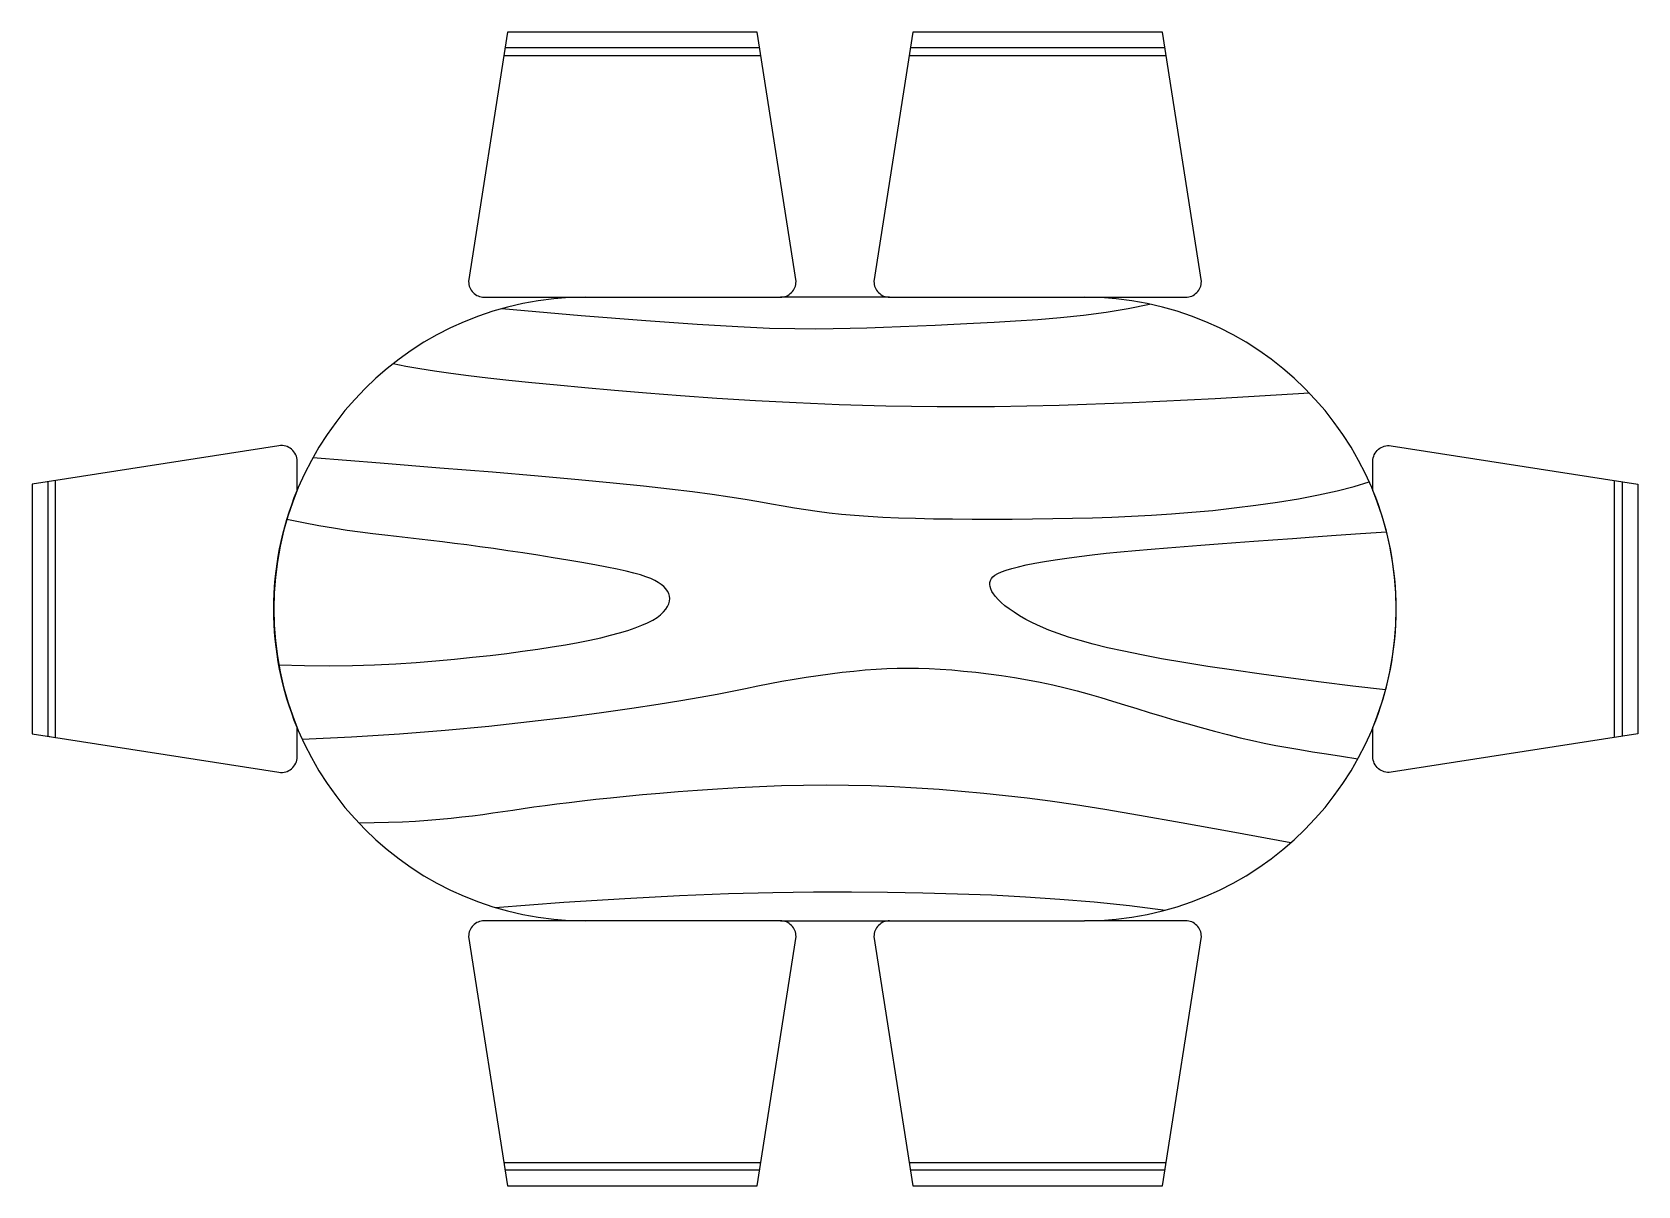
# Model space of a CAD drawing. Header units: millimetres. Extents: x -1379 to 1367, y -987 to 987.
import ezdxf

# ---------------------------------------------------------------- set-up
doc = ezdxf.new("R2010")
doc.units = ezdxf.units.MM
doc.layers.add('Furniture_家具', color=253, linetype='Continuous')

msp = doc.modelspace()

# ---------------------------------------------------------------- linework, layer by layer
at = {"layer": 'Furniture_家具', "linetype": 'Continuous'}
for p, q in [((-572.2, 946.7, 0), (-133, 946.7, 0)), ((-135.2, 960, 0), (-570.2, 960, 0)), ((121.1, 946.7, 0), (560.3, 946.7, 0)), ((558.2, 960, 0), (123.2, 960, 0)), ((-575.8, 513.8, 0), (-440, 502.1, 0)), ((-440, 502.1, 0), (-329.8, 493.4, 0)), ((302.9, 492.6, 0), (341.1, 495.2, 0)), ((341.1, 495.2, 0), (379.9, 498.5, 0)), ((379.9, 498.5, 0), (418.9, 502.7, 0)), ((418.9, 502.7, 0), (457.5, 507.7, 0)), ((457.5, 507.7, 0), (495.4, 514, 0)), ((495.4, 514, 0), (532.1, 521.5, 0)), ((-329.8, 493.4, 0), (-241.8, 487.1, 0)), ((-241.8, 487.1, 0), (-172.3, 483, 0)), ((-172.3, 483, 0), (-117.9, 480.6, 0)), ((-117.9, 480.6, 0), (-75, 479.6, 0)), ((-75, 479.6, 0), (-40, 479.4, 0)), ((-40, 479.4, 0), (-9.4, 479.8, 0)), ((-9.4, 479.8, 0), (19.8, 480.4, 0)), ((19.8, 480.4, 0), (48.4, 481.1, 0)), ((48.4, 481.1, 0), (76.9, 482, 0)), ((76.9, 482, 0), (105.7, 483, 0)), ((105.7, 483, 0), (135.1, 484.2, 0)), ((135.1, 484.2, 0), (165.4, 485.5, 0)), ((165.4, 485.5, 0), (197.1, 487, 0)), ((197.1, 487, 0), (230.6, 488.6, 0)), ((230.6, 488.6, 0), (265.9, 490.4, 0)), ((265.9, 490.4, 0), (302.9, 492.6, 0)), ((-740, 414.9, 0), (-762, 419.5, 0)), ((-716.4, 410.6, 0), (-740, 414.9, 0)), ((-690.9, 406.5, 0), (-716.4, 410.6, 0)), ((-663.2, 402.6, 0), (-690.9, 406.5, 0)), ((-633.1, 398.8, 0), (-663.2, 402.6, 0)), ((-600.1, 394.9, 0), (-633.1, 398.8, 0)), ((-564, 391, 0), (-600.1, 394.9, 0)), ((-524.4, 386.9, 0), (-564, 391, 0)), ((-481.1, 382.6, 0), (-524.4, 386.9, 0)), ((-434, 378.1, 0), (-481.1, 382.6, 0)), ((-383.1, 373.5, 0), (-434, 378.1, 0)), ((-328.5, 368.9, 0), (-383.1, 373.5, 0)), ((-270.1, 364.4, 0), (-328.5, 368.9, 0)), ((-208, 360.1, 0), (-270.1, 364.4, 0)), ((-142.1, 356.1, 0), (-208, 360.1, 0)), ((644.4, 359.3, 0), (502.3, 352.5, 0)), ((805.5, 368.9, 0), (644.4, 359.3, 0)), ((-72.5, 352.4, 0), (-142.1, 356.1, 0)), ((1.2, 349.3, 0), (-72.5, 352.4, 0)), ((80.8, 346.9, 0), (1.2, 349.3, 0)), ((168.5, 345.8, 0), (80.8, 346.9, 0)), ((266.6, 346, 0), (168.5, 345.8, 0)), ((377.1, 348.2, 0), (266.6, 346, 0)), ((502.3, 352.5, 0), (377.1, 348.2, 0)), ((-899.1, 259, 0), (-783.8, 249.9, 0)), ((-783.8, 249.9, 0), (-681.8, 241.7, 0)), ((-681.8, 241.7, 0), (-592.1, 234.4, 0)), ((-592.1, 234.4, 0), (-513.5, 227.7, 0)), ((-513.5, 227.7, 0), (-445, 221.6, 0)), ((-445, 221.6, 0), (-385.5, 215.9, 0)), ((-1352.7, 217.6, 0), (-1352.7, -217.4, 0)), ((-1339.4, -219.5, 0), (-1339.4, 219.7, 0)), ((-385.5, 215.9, 0), (-333.9, 210.7, 0)), ((-333.9, 210.7, 0), (-289.1, 205.7, 0)), ((-289.1, 205.7, 0), (-250, 200.9, 0)), ((-250, 200.9, 0), (-215.9, 196.3, 0)), ((-215.9, 196.3, 0), (-186.1, 191.8, 0)), ((786.6, 188.6, 0), (820.9, 195, 0)), ((820.9, 195, 0), (853, 202, 0)), ((853, 202, 0), (882, 209.5, 0)), ((882, 209.5, 0), (907.5, 217.5, 0)), ((1327.2, -219.6, 0), (1327.2, 219.6, 0)), ((1340.5, 217.6, 0), (1340.5, -217.4, 0)), ((-186.1, 191.8, 0), (-159.8, 187.6, 0)), ((-159.8, 187.6, 0), (-136.3, 183.6, 0)), ((-136.3, 183.6, 0), (-114.9, 179.8, 0)), ((-114.9, 179.8, 0), (-94.9, 176.3, 0)), ((-94.9, 176.3, 0), (-75.5, 173, 0)), ((-75.5, 173, 0), (-56.1, 169.9, 0)), ((-56.1, 169.9, 0), (-36.5, 167.2, 0)), ((-36.5, 167.2, 0), (-16.2, 164.7, 0)), ((569.3, 162.6, 0), (604.3, 165.4, 0)), ((604.3, 165.4, 0), (640.1, 168.7, 0)), ((640.1, 168.7, 0), (676.8, 172.8, 0)), ((676.8, 172.8, 0), (713.9, 177.4, 0)), ((713.9, 177.4, 0), (750.7, 182.7, 0)), ((750.7, 182.7, 0), (786.6, 188.6, 0)), ((-915.3, 147.2, 0), (-943.7, 152.9, 0)), ((-888.7, 142.3, 0), (-915.3, 147.2, 0)), ((-863.8, 138.1, 0), (-888.7, 142.3, 0)), ((-840.3, 134.5, 0), (-863.8, 138.1, 0)), ((-16.2, 164.7, 0), (4.9, 162.4, 0)), ((4.9, 162.4, 0), (27, 160.4, 0)), ((27, 160.4, 0), (50.6, 158.7, 0)), ((50.6, 158.7, 0), (75.7, 157.3, 0)), ((75.7, 157.3, 0), (102.7, 156.1, 0)), ((102.7, 156.1, 0), (131.8, 155.2, 0)), ((131.8, 155.2, 0), (162.6, 154.5, 0)), ((162.6, 154.5, 0), (194.9, 154, 0)), ((194.9, 154, 0), (228.3, 153.8, 0)), ((228.3, 153.8, 0), (262.5, 153.8, 0)), ((262.5, 153.8, 0), (297.1, 153.9, 0)), ((297.1, 153.9, 0), (331.9, 154.2, 0)), ((331.9, 154.2, 0), (366.4, 154.7, 0)), ((366.4, 154.7, 0), (400.4, 155.3, 0)), ((400.4, 155.3, 0), (434.1, 156.1, 0)), ((434.1, 156.1, 0), (467.7, 157.1, 0)), ((467.7, 157.1, 0), (501.2, 158.5, 0)), ((501.2, 158.5, 0), (535.1, 160.3, 0)), ((535.1, 160.3, 0), (569.3, 162.6, 0)), ((-818.1, 131.5, 0), (-840.3, 134.5, 0)), ((-796.8, 128.8, 0), (-818.1, 131.5, 0)), ((-776.3, 126.3, 0), (-796.8, 128.8, 0)), ((-756.3, 124.1, 0), (-776.3, 126.3, 0)), ((-736.7, 121.8, 0), (-756.3, 124.1, 0)), ((-717.1, 119.6, 0), (-736.7, 121.8, 0)), ((-697.5, 117.3, 0), (-717.1, 119.6, 0)), ((-677.5, 114.9, 0), (-697.5, 117.3, 0)), ((-657, 112.3, 0), (-677.5, 114.9, 0)), ((-635.7, 109.6, 0), (-657, 112.3, 0)), ((619.9, 109.2, 0), (649.4, 111.4, 0)), ((649.4, 111.4, 0), (679.5, 113.7, 0)), ((679.5, 113.7, 0), (710.4, 116, 0)), ((710.4, 116, 0), (742.6, 118.4, 0)), ((742.6, 118.4, 0), (776.5, 120.8, 0)), ((776.5, 120.8, 0), (812.5, 123.4, 0)), ((812.5, 123.4, 0), (851, 126.2, 0)), ((851, 126.2, 0), (892.5, 129.1, 0)), ((892.5, 129.1, 0), (937.3, 132.2, 0)), ((-613.5, 106.6, 0), (-635.7, 109.6, 0)), ((-590.1, 103.3, 0), (-613.5, 106.6, 0)), ((-565.5, 99.7, 0), (-590.1, 103.3, 0)), ((-540, 95.9, 0), (-565.5, 99.7, 0)), ((-514.1, 91.9, 0), (-540, 95.9, 0)), ((-488.3, 87.7, 0), (-514.1, 91.9, 0)), ((-463.2, 83.6, 0), (-488.3, 87.7, 0)), ((-439.2, 79.4, 0), (-463.2, 83.6, 0)), ((352.5, 81.4, 0), (370.7, 84.3, 0)), ((370.7, 84.3, 0), (390.4, 87.2, 0)), ((390.4, 87.2, 0), (411.4, 90, 0)), ((411.4, 90, 0), (433.8, 92.7, 0)), ((433.8, 92.7, 0), (457.5, 95.3, 0)), ((457.5, 95.3, 0), (482.2, 97.8, 0)), ((482.2, 97.8, 0), (508.1, 100.2, 0)), ((508.1, 100.2, 0), (534.9, 102.5, 0)), ((534.9, 102.5, 0), (562.5, 104.7, 0)), ((562.5, 104.7, 0), (590.9, 106.9, 0)), ((590.9, 106.9, 0), (619.9, 109.2, 0)), ((-416.8, 75.4, 0), (-439.2, 79.4, 0)), ((-396.6, 71.6, 0), (-416.8, 75.4, 0)), ((-378.8, 68.1, 0), (-396.6, 71.6, 0)), ((-363.5, 64.7, 0), (-378.8, 68.1, 0)), ((-350.3, 61.5, 0), (-363.5, 64.7, 0)), ((-339, 58.3, 0), (-350.3, 61.5, 0)), ((-329.4, 55.2, 0), (-339, 58.3, 0)), ((-321.3, 52.1, 0), (-329.4, 55.2, 0)), ((261.4, 52.1, 0), (263.9, 55.1, 0)), ((263.9, 55.1, 0), (267.6, 58.1, 0)), ((267.6, 58.1, 0), (272.5, 61, 0)), ((272.5, 61, 0), (278.8, 63.8, 0)), ((278.8, 63.8, 0), (286.7, 66.6, 0)), ((286.7, 66.6, 0), (296.3, 69.5, 0)), ((296.3, 69.5, 0), (307.7, 72.4, 0)), ((307.7, 72.4, 0), (321, 75.4, 0)), ((321, 75.4, 0), (335.9, 78.4, 0)), ((335.9, 78.4, 0), (352.5, 81.4, 0)), ((-314.4, 48.9, 0), (-321.3, 52.1, 0)), ((-308.4, 45.6, 0), (-314.4, 48.9, 0)), ((-303.3, 42.1, 0), (-308.4, 45.6, 0)), ((-298.9, 38.4, 0), (-303.3, 42.1, 0)), ((-295.3, 34.5, 0), (-298.9, 38.4, 0)), ((-292.5, 30.5, 0), (-295.3, 34.5, 0)), ((-290.5, 26.3, 0), (-292.5, 30.5, 0)), ((258.7, 42.1, 0), (258.9, 45.6, 0)), ((259.2, 38.3, 0), (258.7, 42.1, 0)), ((258.9, 45.6, 0), (259.8, 48.9, 0)), ((260.4, 34.4, 0), (259.2, 38.3, 0)), ((259.8, 48.9, 0), (261.4, 52.1, 0)), ((262.3, 30.2, 0), (260.4, 34.4, 0)), ((265.1, 25.8, 0), (262.3, 30.2, 0)), ((-295.3, -0.5, 0), (-292.3, 4.1, 0)), ((-292.3, 4.1, 0), (-290.3, 8.7, 0)), ((-289.2, 22, 0), (-290.5, 26.3, 0)), ((-290.3, 8.7, 0), (-289.1, 13.2, 0)), ((-288.7, 17.7, 0), (-289.2, 22, 0)), ((-289.1, 13.2, 0), (-288.7, 17.7, 0)), ((268.6, 21.1, 0), (265.1, 25.8, 0)), ((273, 16.3, 0), (268.6, 21.1, 0)), ((278.3, 11.1, 0), (273, 16.3, 0)), ((284.5, 5.7, 0), (278.3, 11.1, 0)), ((291.8, 0.1, 0), (284.5, 5.7, 0)), ((300.1, -5.7, 0), (291.8, 0.1, 0)), ((-336.4, -27.8, 0), (-326.5, -23.4, 0)), ((-326.5, -23.4, 0), (-317.9, -18.9, 0)), ((-317.9, -18.9, 0), (-310.5, -14.3, 0)), ((-310.5, -14.3, 0), (-304.3, -9.7, 0)), ((-304.3, -9.7, 0), (-299.3, -5.1, 0)), ((-299.3, -5.1, 0), (-295.3, -0.5, 0)), ((309.5, -11.7, 0), (300.1, -5.7, 0)), ((320.1, -17.7, 0), (309.5, -11.7, 0)), ((332, -23.8, 0), (320.1, -17.7, 0)), ((345.2, -30, 0), (332, -23.8, 0)), ((-445.3, -57.2, 0), (-425.3, -53.2, 0)), ((-425.3, -53.2, 0), (-406.8, -49.1, 0)), ((-406.8, -49.1, 0), (-389.9, -45, 0)), ((-389.9, -45, 0), (-374.4, -40.8, 0)), ((-374.4, -40.8, 0), (-360.3, -36.5, 0)), ((-360.3, -36.5, 0), (-347.7, -32.2, 0)), ((-347.7, -32.2, 0), (-336.4, -27.8, 0)), ((359.7, -36, 0), (345.2, -30, 0)), ((375.8, -42.1, 0), (359.7, -36, 0)), ((393.5, -48.1, 0), (375.8, -42.1, 0)), ((413.3, -54.1, 0), (393.5, -48.1, 0)), ((435.4, -60.1, 0), (413.3, -54.1, 0)), ((-625.9, -82.5, 0), (-596.1, -79.3, 0)), ((-596.1, -79.3, 0), (-567.6, -75.9, 0)), ((-567.6, -75.9, 0), (-540.3, -72.3, 0)), ((-540.3, -72.3, 0), (-514.4, -68.7, 0)), ((-514.4, -68.7, 0), (-489.9, -64.9, 0)), ((-489.9, -64.9, 0), (-466.8, -61.1, 0)), ((-466.8, -61.1, 0), (-445.3, -57.2, 0)), ((460.1, -66.2, 0), (435.4, -60.1, 0)), ((487.7, -72.3, 0), (460.1, -66.2, 0)), ((518.4, -78.6, 0), (487.7, -72.3, 0)), ((552.6, -85, 0), (518.4, -78.6, 0)), ((-957.3, -95.7, 0), (-913.4, -96.9, 0)), ((-913.4, -96.9, 0), (-871.5, -97.1, 0)), ((-871.5, -97.1, 0), (-831.6, -96.6, 0)), ((-831.6, -96.6, 0), (-793.6, -95.4, 0)), ((-793.6, -95.4, 0), (-757.2, -93.6, 0)), ((-757.2, -93.6, 0), (-722.4, -91.3, 0)), ((-722.4, -91.3, 0), (-689, -88.6, 0)), ((-689, -88.6, 0), (-656.9, -85.7, 0)), ((-656.9, -85.7, 0), (-625.9, -82.5, 0)), ((-14.1, -110.7, 0), (6.2, -108.2, 0)), ((6.2, -108.2, 0), (26, -106.1, 0)), ((26, -106.1, 0), (45.3, -104.3, 0)), ((45.3, -104.3, 0), (64.1, -102.9, 0)), ((64.1, -102.9, 0), (82.4, -101.9, 0)), ((82.4, -101.9, 0), (100.4, -101.3, 0)), ((100.4, -101.3, 0), (118.4, -101.1, 0)), ((118.4, -101.1, 0), (136.5, -101.3, 0)), ((136.5, -101.3, 0), (155, -101.9, 0)), ((155, -101.9, 0), (173.9, -102.9, 0)), ((173.9, -102.9, 0), (193.5, -104.3, 0)), ((193.5, -104.3, 0), (213.9, -106.1, 0)), ((213.9, -106.1, 0), (235.1, -108.3, 0)), ((235.1, -108.3, 0), (256.7, -110.8, 0)), ((590.5, -91.5, 0), (552.6, -85, 0)), ((631.8, -98.2, 0), (590.5, -91.5, 0)), ((676.3, -104.9, 0), (631.8, -98.2, 0)), ((723.7, -111.7, 0), (676.3, -104.9, 0)), ((-182.2, -140.5, 0), (-159.3, -135.9, 0)), ((-159.3, -135.9, 0), (-138.1, -131.6, 0)), ((-138.1, -131.6, 0), (-117.5, -127.5, 0)), ((-117.5, -127.5, 0), (-96.9, -123.7, 0)), ((-96.9, -123.7, 0), (-76.1, -120.1, 0)), ((-76.1, -120.1, 0), (-55.3, -116.7, 0)), ((-55.3, -116.7, 0), (-34.6, -113.6, 0)), ((-34.6, -113.6, 0), (-14.1, -110.7, 0)), ((256.7, -110.8, 0), (278.7, -113.8, 0)), ((278.7, -113.8, 0), (300.8, -117.2, 0)), ((300.8, -117.2, 0), (323, -120.9, 0)), ((323, -120.9, 0), (344.9, -125.1, 0)), ((344.9, -125.1, 0), (366.4, -129.7, 0)), ((366.4, -129.7, 0), (387.4, -134.6, 0)), ((387.4, -134.6, 0), (408, -139.9, 0)), ((773.5, -118.5, 0), (723.7, -111.7, 0)), ((825.7, -125.2, 0), (773.5, -118.5, 0)), ((879.8, -131.9, 0), (825.7, -125.2, 0)), ((935.6, -138.4, 0), (879.8, -131.9, 0)), ((-353.5, -169.8, 0), (-308.5, -162.9, 0)), ((-308.5, -162.9, 0), (-269.8, -156.6, 0)), ((-269.8, -156.6, 0), (-236.5, -150.8, 0)), ((-236.5, -150.8, 0), (-207.6, -145.5, 0)), ((-207.6, -145.5, 0), (-182.2, -140.5, 0)), ((408, -139.9, 0), (428.4, -145.5, 0)), ((428.4, -145.5, 0), (448.6, -151.4, 0)), ((448.6, -151.4, 0), (468.8, -157.5, 0)), ((468.8, -157.5, 0), (489.3, -163.8, 0)), ((489.3, -163.8, 0), (510, -170.2, 0)), ((-528.4, -192.6, 0), (-464, -184.8, 0)), ((-464, -184.8, 0), (-405.4, -177.1, 0)), ((-405.4, -177.1, 0), (-353.5, -169.8, 0)), ((510, -170.2, 0), (531.3, -176.8, 0)), ((531.3, -176.8, 0), (553.1, -183.4, 0)), ((553.1, -183.4, 0), (575.3, -190, 0)), ((575.3, -190, 0), (597.8, -196.5, 0)), ((-917.3, -222.9, 0), (-832.8, -218.8, 0)), ((-832.8, -218.8, 0), (-751, -213.5, 0)), ((-751, -213.5, 0), (-672.6, -207.2, 0)), ((-672.6, -207.2, 0), (-598.2, -200.2, 0)), ((-598.2, -200.2, 0), (-528.4, -192.6, 0)), ((597.8, -196.5, 0), (620.4, -202.9, 0)), ((620.4, -202.9, 0), (642.9, -209, 0)), ((642.9, -209, 0), (665.1, -214.8, 0)), ((665.1, -214.8, 0), (686.8, -220.1, 0)), ((686.8, -220.1, 0), (707.8, -225, 0)), ((707.8, -225, 0), (728.1, -229.4, 0)), ((728.1, -229.4, 0), (748.1, -233.3, 0)), ((748.1, -233.3, 0), (768.2, -237, 0)), ((768.2, -237, 0), (789, -240.5, 0)), ((789, -240.5, 0), (810.8, -244.1, 0)), ((810.8, -244.1, 0), (834.4, -247.7, 0)), ((834.4, -247.7, 0), (860, -251.7, 0)), ((860, -251.7, 0), (888.3, -256.1, 0)), ((-59.8, -301.7, 0), (-97.8, -302.6, 0)), ((-21.4, -301.4, 0), (-59.8, -301.7, 0)), ((17.2, -301.7, 0), (-21.4, -301.4, 0)), ((56, -302.6, 0), (17.2, -301.7, 0)), ((-438.5, -328.6, 0), (-460.8, -331.3, 0)), ((-414.9, -326, 0), (-438.5, -328.6, 0)), ((-389.9, -323.4, 0), (-414.9, -326, 0)), ((-363.5, -320.7, 0), (-389.9, -323.4, 0)), ((-335.5, -318.1, 0), (-363.5, -320.7, 0)), ((-305.8, -315.4, 0), (-335.5, -318.1, 0)), ((-274.4, -312.8, 0), (-305.8, -315.4, 0)), ((-241.4, -310.3, 0), (-274.4, -312.8, 0)), ((-207.1, -307.9, 0), (-241.4, -310.3, 0)), ((-171.6, -305.8, 0), (-207.1, -307.9, 0)), ((-135.1, -304, 0), (-171.6, -305.8, 0)), ((-97.8, -302.6, 0), (-135.1, -304, 0)), ((94.9, -304.2, 0), (56, -302.6, 0)), ((133.6, -306.3, 0), (94.9, -304.2, 0)), ((172.2, -308.8, 0), (133.6, -306.3, 0)), ((210.4, -311.9, 0), (172.2, -308.8, 0)), ((248.3, -315.4, 0), (210.4, -311.9, 0)), ((285.6, -319.3, 0), (248.3, -315.4, 0)), ((322.8, -323.7, 0), (285.6, -319.3, 0)), ((361.8, -328.8, 0), (322.8, -323.7, 0)), ((405.1, -335.1, 0), (361.8, -328.8, 0)), ((-644.2, -356.3, 0), (-662.8, -358.3, 0)), ((-626.2, -354.1, 0), (-644.2, -356.3, 0)), ((-608.7, -351.8, 0), (-626.2, -354.1, 0)), ((-591.5, -349.4, 0), (-608.7, -351.8, 0)), ((-574.4, -346.9, 0), (-591.5, -349.4, 0)), ((-557, -344.4, 0), (-574.4, -346.9, 0)), ((-539.4, -341.8, 0), (-557, -344.4, 0)), ((-521.1, -339.2, 0), (-539.4, -341.8, 0)), ((-502, -336.6, 0), (-521.1, -339.2, 0)), ((-482, -333.9, 0), (-502, -336.6, 0)), ((-460.8, -331.3, 0), (-482, -333.9, 0)), ((455.2, -343.1, 0), (405.1, -335.1, 0)), ((514.7, -353.2, 0), (455.2, -343.1, 0)), ((585.8, -365.7, 0), (514.7, -353.2, 0)), ((-794.4, -366, 0), (-820.4, -366.3, 0)), ((-769.6, -365.4, 0), (-794.4, -366, 0)), ((-746.1, -364.5, 0), (-769.6, -365.4, 0)), ((-723.8, -363.3, 0), (-746.1, -364.5, 0)), ((-702.5, -361.9, 0), (-723.8, -363.3, 0)), ((-682.2, -360.2, 0), (-702.5, -361.9, 0)), ((-662.8, -358.3, 0), (-682.2, -360.2, 0)), ((671.3, -381.1, 0), (585.8, -365.7, 0)), ((773.4, -399.9, 0), (671.3, -381.1, 0)), ((-365.6, -495.1, 0), (-272.2, -490.2, 0)), ((-272.2, -490.2, 0), (-188.4, -486.8, 0)), ((-188.4, -486.8, 0), (-112.4, -484.8, 0)), ((-112.4, -484.8, 0), (-42.7, -483.9, 0)), ((-42.7, -483.9, 0), (22.2, -483.8, 0)), ((22.2, -483.8, 0), (84, -484.4, 0)), ((84, -484.4, 0), (144.2, -485.4, 0)), ((144.2, -485.4, 0), (203.3, -486.9, 0)), ((203.3, -486.9, 0), (261.7, -489.1, 0)), ((261.7, -489.1, 0), (319.9, -492.1, 0)), ((319.9, -492.1, 0), (378.4, -496.1, 0)), ((-587.3, -510.4, 0), (-470.1, -501.7, 0)), ((-470.1, -501.7, 0), (-365.6, -495.1, 0)), ((378.4, -496.1, 0), (437.4, -501.1, 0)), ((437.4, -501.1, 0), (497.6, -507.4, 0)), ((497.6, -507.4, 0), (559.3, -515, 0)), ((-572.2, -946.7, 0), (-133, -946.7, 0)), ((-135.2, -960, 0), (-570.2, -960, 0)), ((121.1, -946.7, 0), (560.3, -946.7, 0)), ((558.2, -960, 0), (123.2, -960, 0))]:
    msp.add_line(p, q, dxfattribs=at)
at = {"layer": 'Furniture_家具'}
for p, q in [((-432.7, 533.3, 0), (-99.4, 533.3, 0)), ((87.3, 533.3, 0), (420.6, 533.3, 0)), ((-1352.7, -217.5, 0), (-1339.4, -219.5, 0)), ((-99.4, -533.3, 0), (-432.7, -533.3, 0)), ((87.3, -533.3, 0), (420.6, -533.3, 0))]:
    msp.add_line(p, q, dxfattribs=at)
at = {"layer": 'Furniture_家具', "linetype": 'Continuous', "elevation": 0}
for points in [[(-566.1, -986.7), (-139.4, -986.7), (-72.7, -560, 0.414214), (-99.4, -533.3), (87.3, -533.3, 0.414214), (60.6, -560), (127.3, -986.7), (553.9, -986.7), (620.6, -560, 0.414214), (593.9, -533.3), (420.6, -533.3, 1), (420.6, 533.3), (593.9, 533.3, 0.414214), (620.6, 560), (553.9, 986.7), (127.3, 986.7), (60.6, 560, 0.414214), (87.3, 533.3), (-99.4, 533.3, 0.414214), (-72.7, 560), (-139.4, 986.7), (-566.1, 986.7), (-632.7, 560, 0.414214), (-606.1, 533.3), (-432.7, 533.3, 1), (-432.7, -533.3), (-606.1, -533.3, 0.414214), (-632.7, -560), (-566.1, -986.7)], [(-957.2, -279.3, 0.460375), (-926, -252.6), (-926, -202.8, -0.19755), (-926, 202.7), (-926, 252.6, 0.460375), (-957.2, 279.3), (-1379.4, 213.3), (-1379.4, -213.3)], [(945, -279.3, -0.460375), (913.9, -252.6), (913.9, -202.8, 0.19755), (913.9, 202.7), (913.9, 252.6, -0.460375), (945, 279.3), (1367.2, 213.3), (1367.2, -213.3)]]:
    msp.add_lwpolyline(points, format="xyb", close=True, dxfattribs=at)

doc.saveas('drawing.dxf')
